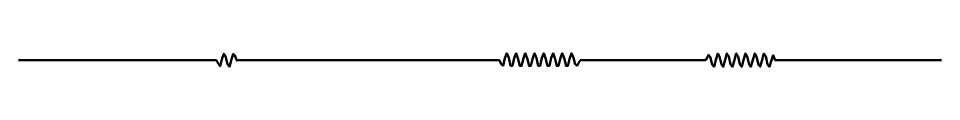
# Model space of a CAD drawing. Extents: x -47 to 452, y 172 to 669.
# Drawn here: x -47.1 to 451.9, y 432.5 to 439.8 of the extents above; entities that cross this region are included whole.
import ezdxf

# ---------------------------------------------------------------- set-up
doc = ezdxf.new("R2010")
doc.units = 0
doc.header["$MEASUREMENT"] = 0
doc.layers.add('Capa 1', color=7, linetype='Continuous', lineweight=0)

# ---------------------------------------------------------------- blocks, each defined once
blk = doc.blocks.new('Block_0')
at = {"layer": 'Capa 1', "color": 18, "lineweight": 50, "true_color": 0x000000}
blk.add_open_spline([(-47.14, 436.06), (-47.14, 436.06), (-46.14, 436.06), (-46.14, 436.06), (-46.14, 436.06), (-45.14, 436.06), (-45.14, 436.06), (-45.14, 436.06), (-44.14, 436.06), (-44.14, 436.06), (-44.14, 436.06), (-43.14, 436.06), (-43.14, 436.06), (-43.14, 436.06), (-42.14, 436.06), (-42.14, 436.06), (-42.14, 436.06), (-41.14, 436.06), (-41.14, 436.06), (-41.14, 436.06), (-40.14, 436.06), (-40.14, 436.06), (-40.14, 436.06), (-39.14, 436.06), (-39.14, 436.06), (-39.14, 436.06), (-38.14, 436.06), (-38.14, 436.06), (-38.14, 436.06), (-37.14, 436.06), (-37.14, 436.06), (-37.14, 436.06), (-36.14, 436.06), (-36.14, 436.06), (-36.14, 436.06), (-35.14, 436.06), (-35.14, 436.06), (-35.14, 436.06), (-34.14, 436.06), (-34.14, 436.06), (-34.14, 436.06), (-33.14, 436.06), (-33.14, 436.06), (-33.14, 436.06), (-32.14, 436.06), (-32.14, 436.06), (-32.14, 436.06), (-31.14, 436.06), (-31.14, 436.06), (-31.14, 436.06), (-30.14, 436.06), (-30.14, 436.06), (-30.14, 436.06), (-29.14, 436.06), (-29.14, 436.06), (-29.14, 436.06), (-28.14, 436.06), (-28.14, 436.06), (-28.14, 436.06), (-27.14, 436.06), (-27.14, 436.06), (-27.14, 436.06), (-26.14, 436.06), (-26.14, 436.06), (-26.14, 436.06), (-25.14, 436.06), (-25.14, 436.06), (-25.14, 436.06), (-24.14, 436.06), (-24.14, 436.06), (-24.14, 436.06), (-23.14, 436.06), (-23.14, 436.06), (-23.14, 436.06), (-22.14, 436.06), (-22.14, 436.06), (-22.14, 436.06), (-21.14, 436.06), (-21.14, 436.06), (-21.14, 436.06), (-20.14, 436.06), (-20.14, 436.06), (-20.14, 436.06), (-19.14, 436.06), (-19.14, 436.06), (-19.14, 436.06), (-18.14, 436.06), (-18.14, 436.06), (-18.14, 436.06), (-17.14, 436.06), (-17.14, 436.06), (-17.14, 436.06), (-16.14, 436.06), (-16.14, 436.06), (-16.14, 436.06), (-15.14, 436.06), (-15.14, 436.06), (-15.14, 436.06), (-14.14, 436.06), (-14.14, 436.06), (-14.14, 436.06), (-13.14, 436.06), (-13.14, 436.06), (-13.14, 436.06), (-12.14, 436.06), (-12.14, 436.06), (-12.14, 436.06), (-11.14, 436.06), (-11.14, 436.06), (-11.14, 436.06), (-10.14, 436.06), (-10.14, 436.06), (-10.14, 436.06), (-9.14, 436.06), (-9.14, 436.06), (-9.14, 436.06), (-8.14, 436.06), (-8.14, 436.06), (-8.14, 436.06), (-7.14, 436.06), (-7.14, 436.06), (-7.14, 436.06), (-6.14, 436.06), (-6.14, 436.06), (-6.14, 436.06), (-5.14, 436.06), (-5.14, 436.06), (-5.14, 436.06), (-4.14, 436.06), (-4.14, 436.06), (-4.14, 436.06), (-3.14, 436.06), (-3.14, 436.06), (-3.14, 436.06), (-2.14, 436.06), (-2.14, 436.06), (-2.14, 436.06), (-1.14, 436.06), (-1.14, 436.06), (-1.14, 436.06), (-0.14, 436.06), (-0.14, 436.06), (-0.14, 436.06), (0.86, 436.06), (0.86, 436.06), (0.86, 436.06), (1.86, 436.06), (1.86, 436.06), (1.86, 436.06), (2.86, 436.06), (2.86, 436.06), (2.86, 436.06), (3.86, 436.06), (3.86, 436.06), (3.86, 436.06), (4.86, 436.06), (4.86, 436.06), (4.86, 436.06), (5.86, 436.06), (5.86, 436.06), (5.86, 436.06), (6.86, 436.06), (6.86, 436.06), (6.86, 436.06), (7.86, 436.06), (7.86, 436.06), (7.86, 436.06), (8.86, 436.06), (8.86, 436.06), (8.86, 436.06), (9.86, 436.06), (9.86, 436.06), (9.86, 436.06), (10.86, 436.06), (10.86, 436.06), (10.86, 436.06), (11.86, 436.06), (11.86, 436.06), (11.86, 436.06), (12.86, 436.06), (12.86, 436.06), (12.86, 436.06), (13.86, 436.06), (13.86, 436.06), (13.86, 436.06), (14.86, 436.06), (14.86, 436.06), (14.86, 436.06), (15.86, 436.06), (15.86, 436.06), (15.86, 436.06), (16.86, 436.06), (16.86, 436.06), (16.86, 436.06), (17.86, 436.06), (17.86, 436.06), (17.86, 436.06), (18.86, 436.06), (18.86, 436.06), (18.86, 436.06), (19.86, 436.06), (19.86, 436.06), (19.86, 436.06), (20.86, 436.06), (20.86, 436.06), (20.86, 436.06), (21.86, 436.06), (21.86, 436.06), (21.86, 436.06), (22.86, 436.06), (22.86, 436.06), (22.86, 436.06), (23.86, 436.06), (23.86, 436.06), (23.86, 436.06), (24.86, 436.06), (24.86, 436.06), (24.86, 436.06), (25.86, 436.06), (25.86, 436.06), (25.86, 436.06), (26.86, 436.06), (26.86, 436.06), (26.86, 436.06), (27.86, 436.06), (27.86, 436.06), (27.86, 436.06), (28.86, 436.06), (28.86, 436.06), (28.86, 436.06), (29.86, 436.06), (29.86, 436.06), (29.86, 436.06), (30.86, 436.06), (30.86, 436.06), (30.86, 436.06), (31.86, 436.06), (31.86, 436.06), (31.86, 436.06), (32.86, 436.06), (32.86, 436.06), (32.86, 436.06), (33.86, 436.06), (33.86, 436.06), (33.86, 436.06), (34.86, 436.06), (34.86, 436.06), (34.86, 436.06), (35.86, 436.06), (35.86, 436.06), (35.86, 436.06), (36.86, 436.06), (36.86, 436.06), (36.86, 436.06), (37.86, 436.06), (37.86, 436.06), (37.86, 436.06), (38.86, 436.06), (38.86, 436.06), (38.86, 436.06), (39.86, 436.06), (39.86, 436.06), (39.86, 436.06), (40.86, 436.06), (40.86, 436.06), (40.86, 436.06), (41.86, 436.06), (41.86, 436.06), (41.86, 436.06), (42.86, 436.06), (42.86, 436.06), (42.86, 436.06), (43.86, 436.06), (43.86, 436.06), (43.86, 436.06), (44.86, 436.06), (44.86, 436.06), (44.86, 436.06), (45.86, 436.06), (45.86, 436.06), (45.86, 436.06), (46.86, 436.06), (46.86, 436.06), (46.86, 436.06), (47.86, 436.06), (47.86, 436.06), (47.86, 436.06), (48.86, 436.06), (48.86, 436.06), (48.86, 436.06), (49.86, 436.06), (49.86, 436.06), (49.86, 436.06), (50.86, 436.06), (50.86, 436.06), (50.86, 436.06), (51.86, 436.06), (51.86, 436.06), (51.86, 436.06), (52.86, 436.06), (52.86, 436.06), (52.86, 436.06), (53.86, 436.06), (53.86, 436.06), (53.86, 436.06), (54.86, 436.06), (54.86, 436.06), (54.86, 436.06), (55.86, 436.06), (55.86, 436.06), (55.86, 436.06), (56.86, 436.06), (56.86, 436.06), (56.86, 436.06), (57.86, 436.06), (57.86, 436.06), (57.86, 436.06), (58.86, 436.06), (58.86, 436.06), (58.86, 436.06), (59.86, 436.06), (59.86, 436.06), (59.86, 436.06), (60.86, 434.31), (60.86, 434.31), (60.86, 434.31), (61.86, 432.81), (61.86, 432.81), (61.86, 432.81), (62.86, 436.36), (62.86, 436.36), (62.86, 436.36), (63.86, 439.52), (63.86, 439.52), (63.86, 439.52), (64.86, 438.22), (64.86, 438.22), (64.86, 438.22), (65.86, 433.88), (65.86, 433.88), (65.86, 433.88), (66.86, 432.5), (66.86, 432.5), (66.86, 432.5), (67.86, 435.86), (67.86, 435.86), (67.86, 435.86), (68.86, 439.5), (68.86, 439.5), (68.86, 439.5), (69.86, 438.52), (69.86, 438.52), (69.86, 438.52), (70.86, 435.86), (70.86, 435.86), (70.86, 435.86), (71.86, 436.06), (71.86, 436.06), (71.86, 436.06), (72.86, 436.06), (72.86, 436.06), (72.86, 436.06), (73.86, 436.06), (73.86, 436.06), (73.86, 436.06), (74.86, 436.06), (74.86, 436.06), (74.86, 436.06), (75.86, 436.06), (75.86, 436.06), (75.86, 436.06), (76.86, 436.06), (76.86, 436.06), (76.86, 436.06), (77.86, 436.06), (77.86, 436.06), (77.86, 436.06), (78.86, 436.06), (78.86, 436.06), (78.86, 436.06), (79.86, 436.06), (79.86, 436.06), (79.86, 436.06), (80.86, 436.06), (80.86, 436.06), (80.86, 436.06), (81.86, 436.06), (81.86, 436.06), (81.86, 436.06), (82.86, 436.06), (82.86, 436.06), (82.86, 436.06), (83.86, 436.06), (83.86, 436.06), (83.86, 436.06), (84.86, 436.06), (84.86, 436.06), (84.86, 436.06), (85.86, 436.06), (85.86, 436.06), (85.86, 436.06), (86.86, 436.06), (86.86, 436.06), (86.86, 436.06), (87.86, 436.06), (87.86, 436.06), (87.86, 436.06), (88.86, 436.06), (88.86, 436.06), (88.86, 436.06), (89.86, 436.06), (89.86, 436.06), (89.86, 436.06), (90.86, 436.06), (90.86, 436.06), (90.86, 436.06), (91.86, 436.06), (91.86, 436.06), (91.86, 436.06), (92.86, 436.06), (92.86, 436.06), (92.86, 436.06), (93.86, 436.06), (93.86, 436.06), (93.86, 436.06), (94.86, 436.06), (94.86, 436.06), (94.86, 436.06), (95.86, 436.06), (95.86, 436.06), (95.86, 436.06), (96.86, 436.06), (96.86, 436.06), (96.86, 436.06), (97.86, 436.06), (97.86, 436.06), (97.86, 436.06), (98.86, 436.06), (98.86, 436.06), (98.86, 436.06), (99.86, 436.06), (99.86, 436.06), (99.86, 436.06), (100.86, 436.06), (100.86, 436.06), (100.86, 436.06), (101.86, 436.06), (101.86, 436.06), (101.86, 436.06), (102.86, 436.06), (102.86, 436.06), (102.86, 436.06), (103.86, 436.06), (103.86, 436.06), (103.86, 436.06), (104.86, 436.06), (104.86, 436.06), (104.86, 436.06), (105.86, 436.06), (105.86, 436.06), (105.86, 436.06), (106.86, 436.06), (106.86, 436.06), (106.86, 436.06), (107.86, 436.06), (107.86, 436.06), (107.86, 436.06), (108.86, 436.06), (108.86, 436.06), (108.86, 436.06), (109.86, 436.06), (109.86, 436.06), (109.86, 436.06), (110.86, 436.06), (110.86, 436.06), (110.86, 436.06), (111.86, 436.06), (111.86, 436.06), (111.86, 436.06), (112.86, 436.06), (112.86, 436.06), (112.86, 436.06), (113.86, 436.06), (113.86, 436.06), (113.86, 436.06), (114.86, 436.06), (114.86, 436.06), (114.86, 436.06), (115.86, 436.06), (115.86, 436.06), (115.86, 436.06), (116.86, 436.06), (116.86, 436.06), (116.86, 436.06), (117.86, 436.06), (117.86, 436.06), (117.86, 436.06), (118.86, 436.06), (118.86, 436.06), (118.86, 436.06), (119.86, 436.06), (119.86, 436.06), (119.86, 436.06), (120.86, 436.06), (120.86, 436.06), (120.86, 436.06), (121.86, 436.06), (121.86, 436.06), (121.86, 436.06), (122.86, 436.06), (122.86, 436.06), (122.86, 436.06), (123.86, 436.06), (123.86, 436.06), (123.86, 436.06), (124.86, 436.06), (124.86, 436.06), (124.86, 436.06), (125.86, 436.06), (125.86, 436.06), (125.86, 436.06), (126.86, 436.06), (126.86, 436.06), (126.86, 436.06), (127.86, 436.06), (127.86, 436.06), (127.86, 436.06), (128.86, 436.06), (128.86, 436.06), (128.86, 436.06), (129.86, 436.06), (129.86, 436.06), (129.86, 436.06), (130.86, 436.06), (130.86, 436.06), (130.86, 436.06), (131.86, 436.06), (131.86, 436.06), (131.86, 436.06), (132.86, 436.06), (132.86, 436.06), (132.86, 436.06), (133.86, 436.06), (133.86, 436.06), (133.86, 436.06), (134.86, 436.06), (134.86, 436.06), (134.86, 436.06), (135.86, 436.06), (135.86, 436.06), (135.86, 436.06), (136.86, 436.06), (136.86, 436.06), (136.86, 436.06), (137.86, 436.06), (137.86, 436.06), (137.86, 436.06), (138.86, 436.06), (138.86, 436.06), (138.86, 436.06), (139.86, 436.06), (139.86, 436.06), (139.86, 436.06), (140.86, 436.06), (140.86, 436.06), (140.86, 436.06), (141.86, 436.06), (141.86, 436.06), (141.86, 436.06), (142.86, 436.06), (142.86, 436.06), (142.86, 436.06), (143.86, 436.06), (143.86, 436.06), (143.86, 436.06), (144.86, 436.06), (144.86, 436.06), (144.86, 436.06), (145.86, 436.06), (145.86, 436.06), (145.86, 436.06), (146.86, 436.06), (146.86, 436.06), (146.86, 436.06), (147.86, 436.06), (147.86, 436.06), (147.86, 436.06), (148.86, 436.06), (148.86, 436.06), (148.86, 436.06), (149.86, 436.06), (149.86, 436.06), (149.86, 436.06), (150.86, 436.06), (150.86, 436.06), (150.86, 436.06), (151.86, 436.06), (151.86, 436.06), (151.86, 436.06), (152.86, 436.06), (152.86, 436.06), (152.86, 436.06), (153.86, 436.06), (153.86, 436.06), (153.86, 436.06), (154.86, 436.06), (154.86, 436.06), (154.86, 436.06), (155.86, 436.06), (155.86, 436.06), (155.86, 436.06), (156.86, 436.06), (156.86, 436.06), (156.86, 436.06), (157.86, 436.06), (157.86, 436.06), (157.86, 436.06), (158.86, 436.06), (158.86, 436.06), (158.86, 436.06), (159.86, 436.06), (159.86, 436.06), (159.86, 436.06), (160.86, 436.06), (160.86, 436.06), (160.86, 436.06), (161.86, 436.06), (161.86, 436.06), (161.86, 436.06), (162.86, 436.06), (162.86, 436.06), (162.86, 436.06), (163.86, 436.06), (163.86, 436.06), (163.86, 436.06), (164.86, 436.06), (164.86, 436.06), (164.86, 436.06), (165.86, 436.06), (165.86, 436.06), (165.86, 436.06), (166.86, 436.06), (166.86, 436.06), (166.86, 436.06), (167.86, 436.06), (167.86, 436.06), (167.86, 436.06), (168.86, 436.06), (168.86, 436.06), (168.86, 436.06), (169.86, 436.06), (169.86, 436.06), (169.86, 436.06), (170.86, 436.06), (170.86, 436.06), (170.86, 436.06), (171.86, 436.06), (171.86, 436.06), (171.86, 436.06), (172.86, 436.06), (172.86, 436.06), (172.86, 436.06), (173.86, 436.06), (173.86, 436.06), (173.86, 436.06), (174.86, 436.06), (174.86, 436.06), (174.86, 436.06), (175.86, 436.06), (175.86, 436.06), (175.86, 436.06), (176.86, 436.06), (176.86, 436.06), (176.86, 436.06), (177.86, 436.06), (177.86, 436.06), (177.86, 436.06), (178.86, 436.06), (178.86, 436.06), (178.86, 436.06), (179.86, 436.06), (179.86, 436.06), (179.86, 436.06), (180.86, 436.06), (180.86, 436.06), (180.86, 436.06), (181.86, 436.06), (181.86, 436.06), (181.86, 436.06), (182.86, 436.06), (182.86, 436.06), (182.86, 436.06), (183.86, 436.06), (183.86, 436.06), (183.86, 436.06), (184.86, 436.06), (184.86, 436.06), (184.86, 436.06), (185.86, 436.06), (185.86, 436.06), (185.86, 436.06), (186.86, 436.06), (186.86, 436.06), (186.86, 436.06), (187.86, 436.06), (187.86, 436.06), (187.86, 436.06), (188.86, 436.06), (188.86, 436.06), (188.86, 436.06), (189.86, 436.06), (189.86, 436.06), (189.86, 436.06), (190.86, 436.06), (190.86, 436.06), (190.86, 436.06), (191.86, 436.06), (191.86, 436.06), (191.86, 436.06), (192.86, 436.06), (192.86, 436.06), (192.86, 436.06), (193.86, 436.06), (193.86, 436.06), (193.86, 436.06), (194.86, 436.06), (194.86, 436.06), (194.86, 436.06), (195.86, 436.06), (195.86, 436.06), (195.86, 436.06), (196.86, 436.06), (196.86, 436.06), (196.86, 436.06), (197.86, 436.06), (197.86, 436.06), (197.86, 436.06), (198.86, 436.06), (198.86, 436.06), (198.86, 436.06), (199.86, 436.06), (199.86, 436.06), (199.86, 436.06), (200.86, 436.06), (200.86, 436.06), (200.86, 436.06), (201.86, 436.06), (201.86, 436.06), (201.86, 436.06), (202.86, 436.06), (202.86, 436.06), (202.86, 436.06), (203.86, 436.06), (203.86, 436.06), (203.86, 436.06), (204.86, 436.06), (204.86, 436.06), (204.86, 436.06), (205.86, 436.06), (205.86, 436.06), (205.86, 436.06), (206.86, 436.06), (206.86, 436.06), (206.86, 436.06), (207.86, 436.06), (207.86, 436.06), (207.86, 436.06), (208.86, 436.06), (208.86, 436.06), (208.86, 436.06), (209.86, 436.06), (209.86, 436.06), (209.86, 436.06), (210.86, 436.06), (210.86, 436.06), (210.86, 436.06), (211.86, 436.06), (211.86, 436.06), (211.86, 436.06), (212.86, 436.06), (212.86, 436.06), (212.86, 436.06), (213.86, 433.93), (213.86, 433.93), (213.86, 433.93), (214.86, 433.04), (214.86, 433.04), (214.86, 433.04), (215.86, 437.16), (215.86, 437.16), (215.86, 437.16), (216.86, 439.83), (216.86, 439.83), (216.86, 439.83), (217.86, 437.28), (217.86, 437.28), (217.86, 437.28), (218.86, 433.03), (218.86, 433.03), (218.86, 433.03), (219.86, 432.98), (219.86, 432.98), (219.86, 432.98), (220.86, 437.19), (220.86, 437.19), (220.86, 437.19), (221.86, 439.84), (221.86, 439.84), (221.86, 439.84), (222.86, 437.25), (222.86, 437.25), (222.86, 437.25), (223.86, 433.01), (223.86, 433.01), (223.86, 433.01), (224.86, 433), (224.86, 433), (224.86, 433), (225.86, 437.23), (225.86, 437.23), (225.86, 437.23), (226.86, 439.84), (226.86, 439.84), (226.86, 439.84), (227.86, 437.21), (227.86, 437.21), (227.86, 437.21), (228.86, 432.99), (228.86, 432.99), (228.86, 432.99), (229.86, 433.03), (229.86, 433.03), (229.86, 433.03), (230.86, 437.27), (230.86, 437.27), (230.86, 437.27), (231.86, 439.84), (231.86, 439.84), (231.86, 439.84), (232.86, 437.17), (232.86, 437.17), (232.86, 437.17), (233.86, 432.97), (233.86, 432.97), (233.86, 432.97), (234.86, 433.05), (234.86, 433.05), (234.86, 433.05), (235.86, 437.3), (235.86, 437.3), (235.86, 437.3), (236.86, 439.83), (236.86, 439.83), (236.86, 439.83), (237.86, 437.15), (237.86, 437.15), (237.86, 437.15), (238.86, 432.97), (238.86, 432.97), (238.86, 432.97), (239.86, 433.05), (239.86, 433.05), (239.86, 433.05), (240.86, 437.28), (240.86, 437.28), (240.86, 437.28), (241.86, 439.81), (241.86, 439.81), (241.86, 439.81), (242.86, 437.19), (242.86, 437.19), (242.86, 437.19), (243.86, 432.98), (243.86, 432.98), (243.86, 432.98), (244.86, 433.04), (244.86, 433.04), (244.86, 433.04), (245.86, 437.29), (245.86, 437.29), (245.86, 437.29), (246.86, 439.84), (246.86, 439.84), (246.86, 439.84), (247.86, 437.15), (247.86, 437.15), (247.86, 437.15), (248.86, 432.96), (248.86, 432.96), (248.86, 432.96), (249.86, 433.06), (249.86, 433.06), (249.86, 433.06), (250.86, 437.32), (250.86, 437.32), (250.86, 437.32), (251.86, 439.82), (251.86, 439.82), (251.86, 439.82), (252.86, 437.27), (252.86, 437.27), (252.86, 437.27), (253.86, 433.95), (253.86, 433.95), (253.86, 433.95), (254.86, 433.03), (254.86, 433.03), (254.86, 433.03), (255.86, 434.85), (255.86, 434.85), (255.86, 434.85), (256.86, 436.21), (256.86, 436.21), (256.86, 436.21), (257.86, 436.06), (257.86, 436.06), (257.86, 436.06), (258.86, 436.06), (258.86, 436.06), (258.86, 436.06), (259.86, 436.06), (259.86, 436.06), (259.86, 436.06), (260.86, 436.06), (260.86, 436.06), (260.86, 436.06), (261.86, 436.06), (261.86, 436.06), (261.86, 436.06), (262.86, 436.06), (262.86, 436.06), (262.86, 436.06), (263.86, 436.06), (263.86, 436.06), (263.86, 436.06), (264.86, 436.06), (264.86, 436.06), (264.86, 436.06), (265.86, 436.06), (265.86, 436.06), (265.86, 436.06), (266.86, 436.06), (266.86, 436.06), (266.86, 436.06), (267.86, 436.06), (267.86, 436.06), (267.86, 436.06), (268.86, 436.06), (268.86, 436.06), (268.86, 436.06), (269.86, 436.06), (269.86, 436.06), (269.86, 436.06), (270.86, 436.06), (270.86, 436.06), (270.86, 436.06), (271.86, 436.06), (271.86, 436.06), (271.86, 436.06), (272.86, 436.06), (272.86, 436.06), (272.86, 436.06), (273.86, 436.06), (273.86, 436.06), (273.86, 436.06), (274.86, 436.06), (274.86, 436.06), (274.86, 436.06), (275.86, 436.06), (275.86, 436.06), (275.86, 436.06), (276.86, 436.06), (276.86, 436.06), (276.86, 436.06), (277.86, 436.06), (277.86, 436.06), (277.86, 436.06), (278.86, 436.06), (278.86, 436.06), (278.86, 436.06), (279.86, 436.06), (279.86, 436.06), (279.86, 436.06), (280.86, 436.06), (280.86, 436.06), (280.86, 436.06), (281.86, 436.06), (281.86, 436.06), (281.86, 436.06), (282.86, 436.06), (282.86, 436.06), (282.86, 436.06), (283.86, 436.06), (283.86, 436.06), (283.86, 436.06), (284.86, 436.06), (284.86, 436.06), (284.86, 436.06), (285.86, 436.06), (285.86, 436.06), (285.86, 436.06), (286.86, 436.06), (286.86, 436.06), (286.86, 436.06), (287.86, 436.06), (287.86, 436.06), (287.86, 436.06), (288.86, 436.06), (288.86, 436.06), (288.86, 436.06), (289.86, 436.06), (289.86, 436.06), (289.86, 436.06), (290.86, 436.06), (290.86, 436.06), (290.86, 436.06), (291.86, 436.06), (291.86, 436.06), (291.86, 436.06), (292.86, 436.06), (292.86, 436.06), (292.86, 436.06), (293.86, 436.06), (293.86, 436.06), (293.86, 436.06), (294.86, 436.06), (294.86, 436.06), (294.86, 436.06), (295.86, 436.06), (295.86, 436.06), (295.86, 436.06), (296.86, 436.06), (296.86, 436.06), (296.86, 436.06), (297.86, 436.06), (297.86, 436.06), (297.86, 436.06), (298.86, 436.06), (298.86, 436.06), (298.86, 436.06), (299.86, 436.06), (299.86, 436.06), (299.86, 436.06), (300.86, 436.06), (300.86, 436.06), (300.86, 436.06), (301.86, 436.06), (301.86, 436.06), (301.86, 436.06), (302.86, 436.06), (302.86, 436.06), (302.86, 436.06), (303.86, 436.06), (303.86, 436.06), (303.86, 436.06), (304.86, 436.06), (304.86, 436.06), (304.86, 436.06), (305.86, 436.06), (305.86, 436.06), (305.86, 436.06), (306.86, 436.06), (306.86, 436.06), (306.86, 436.06), (307.86, 436.06), (307.86, 436.06), (307.86, 436.06), (308.86, 436.06), (308.86, 436.06), (308.86, 436.06), (309.86, 436.06), (309.86, 436.06), (309.86, 436.06), (310.86, 436.06), (310.86, 436.06), (310.86, 436.06), (311.86, 436.06), (311.86, 436.06), (311.86, 436.06), (312.86, 436.06), (312.86, 436.06), (312.86, 436.06), (313.86, 436.06), (313.86, 436.06), (313.86, 436.06), (314.86, 436.06), (314.86, 436.06), (314.86, 436.06), (315.86, 436.06), (315.86, 436.06), (315.86, 436.06), (316.86, 436.06), (316.86, 436.06), (316.86, 436.06), (317.86, 436.06), (317.86, 436.06), (317.86, 436.06), (318.86, 436.06), (318.86, 436.06), (318.86, 436.06), (319.86, 436.06), (319.86, 436.06), (319.86, 436.06), (320.86, 436.06), (320.86, 436.06), (320.86, 436.06), (321.86, 436.06), (321.86, 436.06), (321.86, 436.06), (322.86, 436.06), (322.86, 436.06), (322.86, 436.06), (323.86, 436.06), (323.86, 436.06), (323.86, 436.06), (324.86, 436.56), (324.86, 436.56), (324.86, 436.56), (325.86, 438.91), (325.86, 438.91), (325.86, 438.91), (326.86, 437.89), (326.86, 437.89), (326.86, 437.89), (327.86, 433.7), (327.86, 433.7), (327.86, 433.7), (328.86, 432.55), (328.86, 432.55), (328.86, 432.55), (329.86, 436.26), (329.86, 436.26), (329.86, 436.26), (330.86, 439.68), (330.86, 439.68), (330.86, 439.68), (331.86, 438.13), (331.86, 438.13), (331.86, 438.13), (332.86, 433.69), (332.86, 433.69), (332.86, 433.69), (333.86, 432.54), (333.86, 432.54), (333.86, 432.54), (334.86, 436.27), (334.86, 436.27), (334.86, 436.27), (335.86, 439.71), (335.86, 439.71), (335.86, 439.71), (336.86, 438.1), (336.86, 438.1), (336.86, 438.1), (337.86, 433.66), (337.86, 433.66), (337.86, 433.66), (338.86, 432.55), (338.86, 432.55), (338.86, 432.55), (339.86, 436.31), (339.86, 436.31), (339.86, 436.31), (340.86, 439.72), (340.86, 439.72), (340.86, 439.72), (341.86, 438.08), (341.86, 438.08), (341.86, 438.08), (342.86, 433.69), (342.86, 433.69), (342.86, 433.69), (343.86, 432.55), (343.86, 432.55), (343.86, 432.55), (344.86, 436.28), (344.86, 436.28), (344.86, 436.28), (345.86, 439.71), (345.86, 439.71), (345.86, 439.71), (346.86, 438.08), (346.86, 438.08), (346.86, 438.08), (347.86, 433.65), (347.86, 433.65), (347.86, 433.65), (348.86, 432.55), (348.86, 432.55), (348.86, 432.55), (349.86, 436.32), (349.86, 436.32), (349.86, 436.32), (350.86, 439.72), (350.86, 439.72), (350.86, 439.72), (351.86, 438.05), (351.86, 438.05), (351.86, 438.05), (352.86, 433.62), (352.86, 433.62), (352.86, 433.62), (353.86, 432.57), (353.86, 432.57), (353.86, 432.57), (354.86, 436.25), (354.86, 436.25), (354.86, 436.25), (355.86, 439.63), (355.86, 439.63), (355.86, 439.63), (356.86, 438.17), (356.86, 438.17), (356.86, 438.17), (357.86, 433.74), (357.86, 433.74), (357.86, 433.74), (358.86, 432.52), (358.86, 432.52), (358.86, 432.52), (359.86, 436.08), (359.86, 436.08), (359.86, 436.08), (360.86, 438.71), (360.86, 438.71), (360.86, 438.71), (361.86, 436.15), (361.86, 436.15), (361.86, 436.15), (362.86, 436.06), (362.86, 436.06), (362.86, 436.06), (363.86, 436.06), (363.86, 436.06), (363.86, 436.06), (364.86, 436.06), (364.86, 436.06), (364.86, 436.06), (365.86, 436.06), (365.86, 436.06), (365.86, 436.06), (366.86, 436.06), (366.86, 436.06), (366.86, 436.06), (367.86, 436.06), (367.86, 436.06), (367.86, 436.06), (368.86, 436.06), (368.86, 436.06), (368.86, 436.06), (369.86, 436.06), (369.86, 436.06), (369.86, 436.06), (370.86, 436.06), (370.86, 436.06), (370.86, 436.06), (371.86, 436.06), (371.86, 436.06), (371.86, 436.06), (372.86, 436.06), (372.86, 436.06), (372.86, 436.06), (373.86, 436.06), (373.86, 436.06), (373.86, 436.06), (374.86, 436.06), (374.86, 436.06), (374.86, 436.06), (375.86, 436.06), (375.86, 436.06), (375.86, 436.06), (376.86, 436.06), (376.86, 436.06), (376.86, 436.06), (377.86, 436.06), (377.86, 436.06), (377.86, 436.06), (378.86, 436.06), (378.86, 436.06), (378.86, 436.06), (379.86, 436.06), (379.86, 436.06), (379.86, 436.06), (380.86, 436.06), (380.86, 436.06), (380.86, 436.06), (381.86, 436.06), (381.86, 436.06), (381.86, 436.06), (382.86, 436.06), (382.86, 436.06), (382.86, 436.06), (383.86, 436.06), (383.86, 436.06), (383.86, 436.06), (384.86, 436.06), (384.86, 436.06), (384.86, 436.06), (385.86, 436.06), (385.86, 436.06), (385.86, 436.06), (386.86, 436.06), (386.86, 436.06), (386.86, 436.06), (387.86, 436.06), (387.86, 436.06), (387.86, 436.06), (388.86, 436.06), (388.86, 436.06), (388.86, 436.06), (389.86, 436.06), (389.86, 436.06), (389.86, 436.06), (390.86, 436.06), (390.86, 436.06), (390.86, 436.06), (391.86, 436.06), (391.86, 436.06), (391.86, 436.06), (392.86, 436.06), (392.86, 436.06), (392.86, 436.06), (393.86, 436.06), (393.86, 436.06), (393.86, 436.06), (394.86, 436.06), (394.86, 436.06), (394.86, 436.06), (395.86, 436.06), (395.86, 436.06), (395.86, 436.06), (396.86, 436.06), (396.86, 436.06), (396.86, 436.06), (397.86, 436.06), (397.86, 436.06), (397.86, 436.06), (398.86, 436.06), (398.86, 436.06), (398.86, 436.06), (399.86, 436.06), (399.86, 436.06), (399.86, 436.06), (400.86, 436.06), (400.86, 436.06), (400.86, 436.06), (401.86, 436.06), (401.86, 436.06), (401.86, 436.06), (402.86, 436.06), (402.86, 436.06), (402.86, 436.06), (403.86, 436.06), (403.86, 436.06), (403.86, 436.06), (404.86, 436.06), (404.86, 436.06), (404.86, 436.06), (405.86, 436.06), (405.86, 436.06), (405.86, 436.06), (406.86, 436.06), (406.86, 436.06), (406.86, 436.06), (407.86, 436.06), (407.86, 436.06), (407.86, 436.06), (408.86, 436.06), (408.86, 436.06), (408.86, 436.06), (409.86, 436.06), (409.86, 436.06), (409.86, 436.06), (410.86, 436.06), (410.86, 436.06), (410.86, 436.06), (411.86, 436.06), (411.86, 436.06), (411.86, 436.06), (412.86, 436.06), (412.86, 436.06), (412.86, 436.06), (413.86, 436.06), (413.86, 436.06), (413.86, 436.06), (414.86, 436.06), (414.86, 436.06), (414.86, 436.06), (415.86, 436.06), (415.86, 436.06), (415.86, 436.06), (416.86, 436.06), (416.86, 436.06), (416.86, 436.06), (417.86, 436.06), (417.86, 436.06), (417.86, 436.06), (418.86, 436.06), (418.86, 436.06), (418.86, 436.06), (419.86, 436.06), (419.86, 436.06), (419.86, 436.06), (420.86, 436.06), (420.86, 436.06), (420.86, 436.06), (421.86, 436.06), (421.86, 436.06), (421.86, 436.06), (422.86, 436.06), (422.86, 436.06), (422.86, 436.06), (423.86, 436.06), (423.86, 436.06), (423.86, 436.06), (424.86, 436.06), (424.86, 436.06), (424.86, 436.06), (425.86, 436.06), (425.86, 436.06), (425.86, 436.06), (426.86, 436.06), (426.86, 436.06), (426.86, 436.06), (427.86, 436.06), (427.86, 436.06), (427.86, 436.06), (428.86, 436.06), (428.86, 436.06), (428.86, 436.06), (429.86, 436.06), (429.86, 436.06), (429.86, 436.06), (430.86, 436.06), (430.86, 436.06), (430.86, 436.06), (431.86, 436.06), (431.86, 436.06), (431.86, 436.06), (432.86, 436.06), (432.86, 436.06), (432.86, 436.06), (433.86, 436.06), (433.86, 436.06), (433.86, 436.06), (434.86, 436.06), (434.86, 436.06), (434.86, 436.06), (435.86, 436.06), (435.86, 436.06), (435.86, 436.06), (436.86, 436.06), (436.86, 436.06), (436.86, 436.06), (437.86, 436.06), (437.86, 436.06), (437.86, 436.06), (438.86, 436.06), (438.86, 436.06), (438.86, 436.06), (439.86, 436.06), (439.86, 436.06), (439.86, 436.06), (440.86, 436.06), (440.86, 436.06), (440.86, 436.06), (441.86, 436.06), (441.86, 436.06), (441.86, 436.06), (442.86, 436.06), (442.86, 436.06), (442.86, 436.06), (443.86, 436.06), (443.86, 436.06), (443.86, 436.06), (444.86, 436.06), (444.86, 436.06), (444.86, 436.06), (445.86, 436.06), (445.86, 436.06), (445.86, 436.06), (446.86, 436.06), (446.86, 436.06), (446.86, 436.06), (447.86, 436.06), (447.86, 436.06), (447.86, 436.06), (448.86, 436.06), (448.86, 436.06), (448.86, 436.06), (449.86, 436.06), (449.86, 436.06), (449.86, 436.06), (450.86, 436.06), (450.86, 436.06), (450.86, 436.06), (451.86, 436.06), (451.86, 436.06)], degree=3, knots=[0, 0, 0, 0, 1, 1, 1, 2, 2, 2, 3, 3, 3, 4, 4, 4, 5, 5, 5, 6, 6, 6, 7, 7, 7, 8, 8, 8, 9, 9, 9, 10, 10, 10, 11, 11, 11, 12, 12, 12, 13, 13, 13, 14, 14, 14, 15, 15, 15, 16, 16, 16, 17, 17, 17, 18, 18, 18, 19, 19, 19, 20, 20, 20, 21, 21, 21, 22, 22, 22, 23, 23, 23, 24, 24, 24, 25, 25, 25, 26, 26, 26, 27, 27, 27, 28, 28, 28, 29, 29, 29, 30, 30, 30, 31, 31, 31, 32, 32, 32, 33, 33, 33, 34, 34, 34, 35, 35, 35, 36, 36, 36, 37, 37, 37, 38, 38, 38, 39, 39, 39, 40, 40, 40, 41, 41, 41, 42, 42, 42, 43, 43, 43, 44, 44, 44, 45, 45, 45, 46, 46, 46, 47, 47, 47, 48, 48, 48, 49, 49, 49, 50, 50, 50, 51, 51, 51, 52, 52, 52, 53, 53, 53, 54, 54, 54, 55, 55, 55, 56, 56, 56, 57, 57, 57, 58, 58, 58, 59, 59, 59, 60, 60, 60, 61, 61, 61, 62, 62, 62, 63, 63, 63, 64, 64, 64, 65, 65, 65, 66, 66, 66, 67, 67, 67, 68, 68, 68, 69, 69, 69, 70, 70, 70, 71, 71, 71, 72, 72, 72, 73, 73, 73, 74, 74, 74, 75, 75, 75, 76, 76, 76, 77, 77, 77, 78, 78, 78, 79, 79, 79, 80, 80, 80, 81, 81, 81, 82, 82, 82, 83, 83, 83, 84, 84, 84, 85, 85, 85, 86, 86, 86, 87, 87, 87, 88, 88, 88, 89, 89, 89, 90, 90, 90, 91, 91, 91, 92, 92, 92, 93, 93, 93, 94, 94, 94, 95, 95, 95, 96, 96, 96, 97, 97, 97, 98, 98, 98, 99, 99, 99, 100, 100, 100, 101, 101, 101, 102, 102, 102, 103, 103, 103, 104, 104, 104, 105, 105, 105, 106, 106, 106, 107, 107, 107, 108, 108, 108, 109, 109, 109, 110, 110, 110, 111, 111, 111, 112, 112, 112, 113, 113, 113, 114, 114, 114, 115, 115, 115, 116, 116, 116, 117, 117, 117, 118, 118, 118, 119, 119, 119, 120, 120, 120, 121, 121, 121, 122, 122, 122, 123, 123, 123, 124, 124, 124, 125, 125, 125, 126, 126, 126, 127, 127, 127, 128, 128, 128, 129, 129, 129, 130, 130, 130, 131, 131, 131, 132, 132, 132, 133, 133, 133, 134, 134, 134, 135, 135, 135, 136, 136, 136, 137, 137, 137, 138, 138, 138, 139, 139, 139, 140, 140, 140, 141, 141, 141, 142, 142, 142, 143, 143, 143, 144, 144, 144, 145, 145, 145, 146, 146, 146, 147, 147, 147, 148, 148, 148, 149, 149, 149, 150, 150, 150, 151, 151, 151, 152, 152, 152, 153, 153, 153, 154, 154, 154, 155, 155, 155, 156, 156, 156, 157, 157, 157, 158, 158, 158, 159, 159, 159, 160, 160, 160, 161, 161, 161, 162, 162, 162, 163, 163, 163, 164, 164, 164, 165, 165, 165, 166, 166, 166, 167, 167, 167, 168, 168, 168, 169, 169, 169, 170, 170, 170, 171, 171, 171, 172, 172, 172, 173, 173, 173, 174, 174, 174, 175, 175, 175, 176, 176, 176, 177, 177, 177, 178, 178, 178, 179, 179, 179, 180, 180, 180, 181, 181, 181, 182, 182, 182, 183, 183, 183, 184, 184, 184, 185, 185, 185, 186, 186, 186, 187, 187, 187, 188, 188, 188, 189, 189, 189, 190, 190, 190, 191, 191, 191, 192, 192, 192, 193, 193, 193, 194, 194, 194, 195, 195, 195, 196, 196, 196, 197, 197, 197, 198, 198, 198, 199, 199, 199, 200, 200, 200, 201, 201, 201, 202, 202, 202, 203, 203, 203, 204, 204, 204, 205, 205, 205, 206, 206, 206, 207, 207, 207, 208, 208, 208, 209, 209, 209, 210, 210, 210, 211, 211, 211, 212, 212, 212, 213, 213, 213, 214, 214, 214, 215, 215, 215, 216, 216, 216, 217, 217, 217, 218, 218, 218, 219, 219, 219, 220, 220, 220, 221, 221, 221, 222, 222, 222, 223, 223, 223, 224, 224, 224, 225, 225, 225, 226, 226, 226, 227, 227, 227, 228, 228, 228, 229, 229, 229, 230, 230, 230, 231, 231, 231, 232, 232, 232, 233, 233, 233, 234, 234, 234, 235, 235, 235, 236, 236, 236, 237, 237, 237, 238, 238, 238, 239, 239, 239, 240, 240, 240, 241, 241, 241, 242, 242, 242, 243, 243, 243, 244, 244, 244, 245, 245, 245, 246, 246, 246, 247, 247, 247, 248, 248, 248, 249, 249, 249, 250, 250, 250, 251, 251, 251, 252, 252, 252, 253, 253, 253, 254, 254, 254, 255, 255, 255, 256, 256, 256, 257, 257, 257, 258, 258, 258, 259, 259, 259, 260, 260, 260, 261, 261, 261, 262, 262, 262, 263, 263, 263, 264, 264, 264, 265, 265, 265, 266, 266, 266, 267, 267, 267, 268, 268, 268, 269, 269, 269, 270, 270, 270, 271, 271, 271, 272, 272, 272, 273, 273, 273, 274, 274, 274, 275, 275, 275, 276, 276, 276, 277, 277, 277, 278, 278, 278, 279, 279, 279, 280, 280, 280, 281, 281, 281, 282, 282, 282, 283, 283, 283, 284, 284, 284, 285, 285, 285, 286, 286, 286, 287, 287, 287, 288, 288, 288, 289, 289, 289, 290, 290, 290, 291, 291, 291, 292, 292, 292, 293, 293, 293, 294, 294, 294, 295, 295, 295, 296, 296, 296, 297, 297, 297, 298, 298, 298, 299, 299, 299, 300, 300, 300, 301, 301, 301, 302, 302, 302, 303, 303, 303, 304, 304, 304, 305, 305, 305, 306, 306, 306, 307, 307, 307, 308, 308, 308, 309, 309, 309, 310, 310, 310, 311, 311, 311, 312, 312, 312, 313, 313, 313, 314, 314, 314, 315, 315, 315, 316, 316, 316, 317, 317, 317, 318, 318, 318, 319, 319, 319, 320, 320, 320, 321, 321, 321, 322, 322, 322, 323, 323, 323, 324, 324, 324, 325, 325, 325, 326, 326, 326, 327, 327, 327, 328, 328, 328, 329, 329, 329, 330, 330, 330, 331, 331, 331, 332, 332, 332, 333, 333, 333, 334, 334, 334, 335, 335, 335, 336, 336, 336, 337, 337, 337, 338, 338, 338, 339, 339, 339, 340, 340, 340, 341, 341, 341, 342, 342, 342, 343, 343, 343, 344, 344, 344, 345, 345, 345, 346, 346, 346, 347, 347, 347, 348, 348, 348, 349, 349, 349, 350, 350, 350, 351, 351, 351, 352, 352, 352, 353, 353, 353, 354, 354, 354, 355, 355, 355, 356, 356, 356, 357, 357, 357, 358, 358, 358, 359, 359, 359, 360, 360, 360, 361, 361, 361, 362, 362, 362, 363, 363, 363, 364, 364, 364, 365, 365, 365, 366, 366, 366, 367, 367, 367, 368, 368, 368, 369, 369, 369, 370, 370, 370, 371, 371, 371, 372, 372, 372, 373, 373, 373, 374, 374, 374, 375, 375, 375, 376, 376, 376, 377, 377, 377, 378, 378, 378, 379, 379, 379, 380, 380, 380, 381, 381, 381, 382, 382, 382, 383, 383, 383, 384, 384, 384, 385, 385, 385, 386, 386, 386, 387, 387, 387, 388, 388, 388, 389, 389, 389, 390, 390, 390, 391, 391, 391, 392, 392, 392, 393, 393, 393, 394, 394, 394, 395, 395, 395, 396, 396, 396, 397, 397, 397, 398, 398, 398, 399, 399, 399, 400, 400, 400, 401, 401, 401, 402, 402, 402, 403, 403, 403, 404, 404, 404, 405, 405, 405, 406, 406, 406, 407, 407, 407, 408, 408, 408, 409, 409, 409, 410, 410, 410, 411, 411, 411, 412, 412, 412, 413, 413, 413, 414, 414, 414, 415, 415, 415, 416, 416, 416, 417, 417, 417, 418, 418, 418, 419, 419, 419, 420, 420, 420, 421, 421, 421, 422, 422, 422, 423, 423, 423, 424, 424, 424, 425, 425, 425, 426, 426, 426, 427, 427, 427, 428, 428, 428, 429, 429, 429, 430, 430, 430, 431, 431, 431, 432, 432, 432, 433, 433, 433, 434, 434, 434, 435, 435, 435, 436, 436, 436, 437, 437, 437, 438, 438, 438, 439, 439, 439, 440, 440, 440, 441, 441, 441, 442, 442, 442, 443, 443, 443, 444, 444, 444, 445, 445, 445, 446, 446, 446, 447, 447, 447, 448, 448, 448, 449, 449, 449, 450, 450, 450, 451, 451, 451, 452, 452, 452, 453, 453, 453, 454, 454, 454, 455, 455, 455, 456, 456, 456, 457, 457, 457, 458, 458, 458, 459, 459, 459, 460, 460, 460, 461, 461, 461, 462, 462, 462, 463, 463, 463, 464, 464, 464, 465, 465, 465, 466, 466, 466, 467, 467, 467, 468, 468, 468, 469, 469, 469, 470, 470, 470, 471, 471, 471, 472, 472, 472, 473, 473, 473, 474, 474, 474, 475, 475, 475, 476, 476, 476, 477, 477, 477, 478, 478, 478, 479, 479, 479, 480, 480, 480, 481, 481, 481, 482, 482, 482, 483, 483, 483, 484, 484, 484, 485, 485, 485, 486, 486, 486, 487, 487, 487, 488, 488, 488, 489, 489, 489, 490, 490, 490, 491, 491, 491, 492, 492, 492, 493, 493, 493, 494, 494, 494, 495, 495, 495, 496, 496, 496, 497, 497, 497, 498, 498, 498, 499, 499, 499, 499], dxfattribs=at)

msp = doc.modelspace()

# ---------------------------------------------------------------- block references
at = {"layer": 'Capa 1'}
msp.add_blockref('Block_0', (0, 0), dxfattribs=at)

doc.saveas('drawing.dxf')
